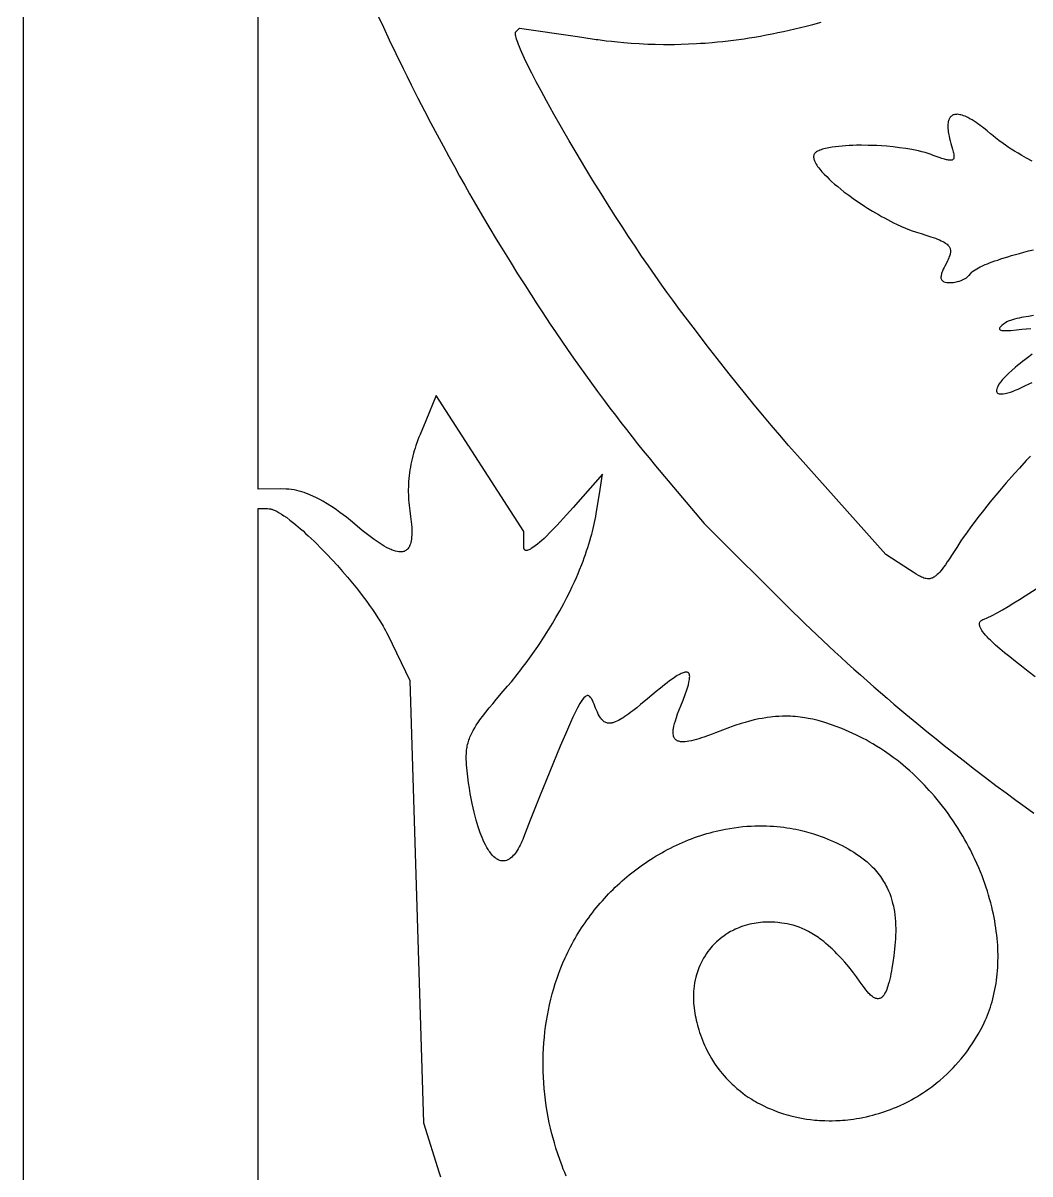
# Model space of a CAD drawing. Extents: x -500 to 500, y -1000 to 1000.
# Drawn here: x -500 to -285.7, y -399.3 to -154.2 of the extents above; entities that cross this region are included whole.
import ezdxf

# ---------------------------------------------------------------- set-up
doc = ezdxf.new("R2010")
doc.units = 0
doc.layers.add('APS_GEOMETR_', color=18, linetype='CONTINUOUS')

msp = doc.modelspace()

# ---------------------------------------------------------------- linework, layer by layer
at = {"layer": 'APS_GEOMETR_'}
msp.add_lwpolyline([(-500, -1000), (500, -1000), (500, 1000), (-500, 1000)], close=True, dxfattribs=at)
for points in [[(-384.4, -399.76), (-384.7, -399.02), (-384.99, -398.3), (-385.25, -397.6), (-385.74, -396.26), (-386.18, -394.99), (-386.55, -393.8), (-386.88, -392.7), (-387.17, -391.68), (-387.41, -390.76), (-387.7, -389.58), (-387.97, -388.39), (-388.21, -387.19), (-388.43, -385.99), (-388.63, -384.78), (-388.8, -383.57), (-388.95, -382.35), (-389.07, -381.13), (-389.16, -379.91), (-389.24, -378.69), (-389.28, -377.46), (-389.3, -376.24), (-389.3, -375.02), (-389.27, -373.8), (-389.21, -372.58), (-389.13, -371.36), (-389.02, -370.2), (-388.9, -369.04), (-388.75, -367.88), (-388.58, -366.72), (-388.38, -365.56), (-388.16, -364.41), (-387.92, -363.26), (-387.65, -362.12), (-387.36, -360.98), (-387.04, -359.85), (-386.7, -358.73), (-386.33, -357.62), (-385.94, -356.52), (-385.52, -355.43), (-385.08, -354.35), (-384.61, -353.28), (-384.33, -352.69), (-384.04, -352.09), (-383.75, -351.5), (-383.45, -350.92), (-383.14, -350.34), (-382.82, -349.76), (-382.49, -349.18), (-382.15, -348.61), (-381.81, -348.05), (-381.46, -347.49), (-381.1, -346.93), (-380.74, -346.38), (-380.36, -345.83), (-379.98, -345.29), (-379.59, -344.75), (-379.2, -344.21), (-378.79, -343.69), (-378.39, -343.16), (-377.97, -342.65), (-377.55, -342.13), (-377.12, -341.63), (-376.68, -341.13), (-376.24, -340.64), (-375.79, -340.15), (-375.34, -339.67), (-374.88, -339.19), (-374.41, -338.73), (-373.94, -338.26), (-373.46, -337.81), (-372.98, -337.36), (-372.49, -336.92), (-372, -336.49), (-371.47, -336.04), (-370.94, -335.6), (-370.4, -335.17), (-369.85, -334.74), (-369.3, -334.32), (-368.73, -333.91), (-368.17, -333.51), (-367.59, -333.11), (-367.01, -332.72), (-366.43, -332.34), (-365.84, -331.97), (-365.24, -331.6), (-364.64, -331.25), (-364.03, -330.9), (-363.42, -330.56), (-362.8, -330.23), (-362.18, -329.91), (-361.55, -329.6), (-360.92, -329.3), (-360.29, -329.01), (-359.65, -328.72), (-359.01, -328.45), (-358.36, -328.19), (-357.71, -327.94), (-357.06, -327.69), (-356.4, -327.46), (-355.75, -327.24), (-355.08, -327.03), (-354.42, -326.83), (-353.75, -326.64), (-353.09, -326.47), (-352.42, -326.3), (-351.44, -326.08), (-350.48, -325.88), (-349.53, -325.72), (-348.6, -325.57), (-347.69, -325.45), (-346.79, -325.35), (-345.91, -325.28), (-345.04, -325.22), (-344.2, -325.19), (-343.37, -325.17), (-342.56, -325.17), (-341.76, -325.19), (-340.99, -325.22), (-340.23, -325.27), (-339.49, -325.33), (-338.77, -325.4), (-338.07, -325.49), (-337.39, -325.58), (-336.73, -325.69), (-336.09, -325.8), (-335.48, -325.92), (-334.88, -326.05), (-334.3, -326.18), (-333.75, -326.32), (-333.21, -326.46), (-332.7, -326.6), (-331.75, -326.88), (-330.89, -327.17), (-330.12, -327.44), (-329.46, -327.69), (-328.81, -327.94), (-328.16, -328.21), (-327.51, -328.49), (-326.87, -328.78), (-326.24, -329.08), (-325.61, -329.4), (-324.98, -329.73), (-324.37, -330.07), (-323.76, -330.42), (-323.16, -330.79), (-322.58, -331.18), (-322, -331.58), (-321.43, -331.99), (-320.88, -332.42), (-320.34, -332.86), (-319.96, -333.2), (-319.59, -333.54), (-319.25, -333.88), (-318.91, -334.22), (-318.6, -334.57), (-318.3, -334.92), (-318.01, -335.26), (-317.75, -335.61), (-317.49, -335.96), (-317.25, -336.31), (-317.02, -336.65), (-316.81, -337), (-316.61, -337.34), (-316.42, -337.68), (-316.24, -338.01), (-316.08, -338.35), (-315.78, -339), (-315.52, -339.62), (-315.3, -340.22), (-315.12, -340.8), (-314.96, -341.33), (-314.83, -341.83), (-314.73, -342.29), (-314.65, -342.69), (-314.52, -343.41), (-314.42, -344.13), (-314.34, -344.85), (-314.29, -345.57), (-314.25, -346.3), (-314.24, -347.03), (-314.24, -347.76), (-314.27, -348.49), (-314.3, -349.22), (-314.35, -349.95), (-314.42, -350.68), (-314.49, -351.41), (-314.57, -352.14), (-314.67, -352.86), (-314.87, -354.31), (-315.05, -355.49), (-315.15, -356.07), (-315.26, -356.66), (-315.38, -357.25), (-315.51, -357.83), (-315.65, -358.41), (-315.82, -358.98), (-315.92, -359.32), (-316.03, -359.67), (-316.16, -360.01), (-316.3, -360.35), (-316.45, -360.67), (-316.63, -360.99), (-316.72, -361.14), (-316.83, -361.28), (-316.94, -361.42), (-317.06, -361.55), (-317.14, -361.64), (-317.23, -361.72), (-317.32, -361.79), (-317.41, -361.84), (-317.5, -361.89), (-317.59, -361.93), (-317.77, -361.98), (-317.95, -362), (-318.13, -362), (-318.29, -361.98), (-318.45, -361.94), (-318.6, -361.89), (-318.74, -361.83), (-318.97, -361.71), (-319.13, -361.6), (-319.2, -361.55), (-319.39, -361.39), (-319.58, -361.22), (-319.76, -361.05), (-319.94, -360.87), (-320.27, -360.5), (-320.59, -360.11), (-320.89, -359.7), (-321.19, -359.29), (-321.77, -358.47), (-322.6, -357.32), (-323.46, -356.18), (-324.25, -355.2), (-325.05, -354.24), (-325.7, -353.53), (-326.27, -352.92), (-326.76, -352.4), (-327.18, -351.97), (-327.78, -351.39), (-328.04, -351.15), (-328.61, -350.64), (-329.12, -350.21), (-329.57, -349.84), (-329.94, -349.55), (-330.48, -349.15), (-330.7, -348.98), (-331.39, -348.53), (-332.09, -348.1), (-332.8, -347.69), (-333.53, -347.31), (-334.15, -347.03), (-334.78, -346.77), (-335.43, -346.55), (-336.08, -346.35), (-336.75, -346.19), (-337.37, -346.05), (-337.94, -345.95), (-338.45, -345.87), (-338.92, -345.81), (-339.32, -345.76), (-339.98, -345.7), (-340.5, -345.68), (-341.02, -345.67), (-341.55, -345.67), (-342.07, -345.68), (-342.54, -345.71), (-343, -345.76), (-343.47, -345.81), (-343.93, -345.87), (-344.4, -345.95), (-344.86, -346.04), (-345.32, -346.14), (-345.77, -346.25), (-346.29, -346.4), (-346.75, -346.55), (-347.19, -346.71), (-347.61, -346.87), (-348, -347.04), (-348.38, -347.2), (-348.73, -347.37), (-349.06, -347.54), (-349.38, -347.71), (-349.94, -348.04), (-350.43, -348.35), (-350.84, -348.64), (-351.18, -348.88), (-351.61, -349.23), (-352.11, -349.65), (-352.39, -349.9), (-352.68, -350.18), (-352.97, -350.47), (-353.28, -350.8), (-353.59, -351.15), (-353.9, -351.53), (-354.21, -351.94), (-354.52, -352.38), (-354.83, -352.85), (-355.14, -353.35), (-355.43, -353.89), (-355.72, -354.46), (-355.93, -354.94), (-356.13, -355.42), (-356.36, -356.05), (-356.5, -356.45), (-356.64, -356.91), (-356.78, -357.43), (-356.91, -358), (-357.04, -358.64), (-357.15, -359.34), (-357.21, -359.91), (-357.25, -360.42), (-357.28, -360.92), (-357.29, -361.43), (-357.29, -361.94), (-357.28, -362.45), (-357.26, -362.95), (-357.22, -363.46), (-357.16, -363.96), (-357.08, -364.54), (-357, -365.05), (-356.9, -365.56), (-356.8, -366.07), (-356.68, -366.58), (-356.56, -367.09), (-356.44, -367.59), (-356.3, -368.1), (-356.16, -368.6), (-355.98, -369.15), (-355.78, -369.71), (-355.58, -370.26), (-355.37, -370.81), (-355.15, -371.36), (-354.92, -371.9), (-354.67, -372.43), (-354.42, -372.96), (-354.11, -373.56), (-353.82, -374.08), (-353.46, -374.7), (-353.03, -375.4), (-352.78, -375.79), (-352.51, -376.18), (-352.22, -376.6), (-351.9, -377.03), (-351.55, -377.47), (-351.18, -377.93), (-350.78, -378.4), (-350.35, -378.88), (-349.89, -379.36), (-349.4, -379.86), (-349.07, -380.18), (-348.73, -380.49), (-348.05, -381.09), (-347.29, -381.71), (-346.81, -382.08), (-346.25, -382.5), (-345.61, -382.94), (-344.89, -383.41), (-344.5, -383.65), (-344.09, -383.89), (-343.65, -384.13), (-343.19, -384.38), (-342.45, -384.76), (-341.5, -385.2), (-340.9, -385.47), (-340.21, -385.75), (-339.43, -386.05), (-338.56, -386.35), (-338.09, -386.5), (-337.6, -386.65), (-337.08, -386.79), (-336.54, -386.94), (-335.67, -387.15), (-334.63, -387.36), (-333.97, -387.48), (-333.23, -387.61), (-332.39, -387.72), (-331.46, -387.82), (-330.97, -387.86), (-330.44, -387.9), (-329.9, -387.93), (-329.33, -387.95), (-328.42, -387.96), (-327.76, -387.96), (-326.96, -387.94), (-326.05, -387.89), (-325.55, -387.86), (-325.02, -387.82), (-324.46, -387.76), (-323.87, -387.69), (-323.25, -387.61), (-322.6, -387.51), (-321.93, -387.4), (-321.22, -387.26), (-320.49, -387.11), (-319.74, -386.93), (-319.1, -386.77), (-318.47, -386.6), (-317.83, -386.41), (-317.21, -386.21), (-316.58, -386), (-315.96, -385.79), (-315.34, -385.56), (-314.73, -385.33), (-314.07, -385.05), (-313.29, -384.71), (-312.4, -384.29), (-311.91, -384.06), (-311.4, -383.79), (-310.86, -383.51), (-310.31, -383.2), (-309.73, -382.86), (-309.13, -382.49), (-308.51, -382.1), (-307.87, -381.67), (-307.21, -381.21), (-306.53, -380.72), (-306.11, -380.39), (-305.69, -380.06), (-305.27, -379.72), (-304.86, -379.38), (-304.05, -378.67), (-303.26, -377.95), (-302.49, -377.2), (-302.02, -376.71), (-301.49, -376.16), (-300.92, -375.52), (-300.31, -374.8), (-299.99, -374.41), (-299.66, -373.99), (-299.32, -373.55), (-298.98, -373.09), (-298.44, -372.34), (-297.82, -371.42), (-297.23, -370.48), (-296.66, -369.53), (-296.12, -368.57), (-295.63, -367.6), (-295.16, -366.62), (-294.92, -366.06), (-294.69, -365.5), (-294.48, -364.93), (-294.27, -364.36), (-294.07, -363.78), (-293.89, -363.2), (-293.71, -362.62), (-293.55, -362.03), (-293.39, -361.36), (-293.25, -360.7), (-293.11, -360.05), (-292.99, -359.39), (-292.88, -358.73), (-292.79, -358.06), (-292.7, -357.4), (-292.63, -356.73), (-292.57, -356.06), (-292.52, -355.3), (-292.49, -354.62), (-292.47, -353.95), (-292.46, -353.28), (-292.46, -352.6), (-292.47, -351.93), (-292.5, -351.25), (-292.53, -350.58), (-292.58, -349.91), (-292.65, -349.14), (-292.73, -348.4), (-292.83, -347.65), (-292.93, -346.91), (-293.04, -346.17), (-293.17, -345.44), (-293.3, -344.7), (-293.45, -343.97), (-293.6, -343.24), (-293.8, -342.41), (-294.02, -341.58), (-294.24, -340.75), (-294.48, -339.92), (-294.73, -339.1), (-294.99, -338.28), (-295.26, -337.47), (-295.55, -336.66), (-295.85, -335.85), (-296.22, -334.94), (-296.55, -334.15), (-296.95, -333.21), (-297.44, -332.13), (-297.72, -331.54), (-298.02, -330.92), (-298.35, -330.27), (-298.71, -329.59), (-299.09, -328.88), (-299.5, -328.13), (-299.95, -327.37), (-300.42, -326.57), (-300.93, -325.75), (-301.48, -324.9), (-302, -324.11), (-302.54, -323.33), (-303.09, -322.56), (-303.65, -321.8), (-304.26, -321), (-304.85, -320.25), (-305.43, -319.54), (-306, -318.87), (-306.55, -318.23), (-307.08, -317.63), (-307.6, -317.07), (-308.1, -316.54), (-308.57, -316.05), (-309.02, -315.59), (-309.86, -314.77), (-310.6, -314.07), (-311.23, -313.5), (-312.08, -312.75), (-312.62, -312.29), (-313.25, -311.77), (-313.96, -311.21), (-314.75, -310.6), (-315.64, -309.96), (-316.62, -309.28), (-317.44, -308.74), (-318.31, -308.19), (-319.12, -307.71), (-319.87, -307.28), (-320.55, -306.9), (-321.17, -306.57), (-321.72, -306.29), (-322.59, -305.85), (-323.36, -305.49), (-324.14, -305.15), (-324.91, -304.81), (-325.7, -304.48), (-326.9, -304.01), (-327.91, -303.65), (-329.33, -303.17), (-330.06, -302.95), (-330.73, -302.77), (-331.34, -302.62), (-331.9, -302.49), (-332.84, -302.3), (-333.55, -302.17), (-334.06, -302.09), (-334.58, -302.03), (-335.1, -301.97), (-335.62, -301.92), (-336.14, -301.88), (-336.66, -301.86), (-337.18, -301.84), (-337.7, -301.83), (-338.3, -301.84), (-339.1, -301.87), (-339.8, -301.92), (-340.4, -301.97), (-340.9, -302.02), (-341.59, -302.11), (-341.88, -302.15), (-342.66, -302.29), (-343.34, -302.42), (-344.4, -302.64), (-345.07, -302.8), (-345.34, -302.88), (-346.31, -303.15), (-347.14, -303.4), (-348.45, -303.82), (-349.27, -304.1), (-349.61, -304.23), (-351.08, -304.78), (-352.57, -305.37), (-353.32, -305.65), (-354.07, -305.93), (-355.1, -306.29), (-355.61, -306.47), (-356.13, -306.63), (-356.65, -306.78), (-357.18, -306.92), (-357.71, -307.05), (-358.24, -307.15), (-358.62, -307.21), (-359.02, -307.26), (-359.43, -307.28), (-359.63, -307.28), (-359.83, -307.28), (-360.03, -307.26), (-360.22, -307.23), (-360.41, -307.18), (-360.58, -307.13), (-360.75, -307.05), (-360.91, -306.96), (-361.05, -306.85), (-361.19, -306.73), (-361.26, -306.63), (-361.33, -306.54), (-361.39, -306.43), (-361.44, -306.33), (-361.52, -306.1), (-361.57, -305.86), (-361.6, -305.61), (-361.62, -305.36), (-361.61, -305.11), (-361.6, -304.87), (-361.58, -304.67), (-361.55, -304.46), (-361.46, -303.97), (-361.32, -303.42), (-361.14, -302.79), (-360.92, -302.1), (-360.66, -301.34), (-360.35, -300.51), (-359.99, -299.63), (-359.51, -298.44), (-359.05, -297.24), (-358.7, -296.2), (-358.37, -295.15), (-358.24, -294.6), (-358.13, -294.04), (-358.11, -293.82), (-358.1, -293.61), (-358.09, -293.39), (-358.1, -293.17), (-358.12, -293.07), (-358.14, -292.97), (-358.18, -292.86), (-358.22, -292.77), (-358.27, -292.69), (-358.34, -292.62), (-358.41, -292.56), (-358.49, -292.51), (-358.63, -292.47), (-358.77, -292.44), (-358.89, -292.44), (-359.01, -292.45), (-359.13, -292.47), (-359.24, -292.5), (-359.47, -292.58), (-359.7, -292.66), (-359.92, -292.76), (-360.13, -292.86), (-360.43, -293.02), (-360.73, -293.2), (-361.02, -293.37), (-361.3, -293.56), (-361.84, -293.94), (-362.38, -294.33), (-362.91, -294.73), (-363.44, -295.13), (-364.32, -295.84), (-365.2, -296.56), (-367.09, -298.16), (-368.53, -299.35), (-369.35, -300.02), (-370.18, -300.68), (-370.6, -301.01), (-371.03, -301.32), (-371.46, -301.63), (-371.89, -301.93), (-372.22, -302.15), (-372.55, -302.36), (-372.88, -302.56), (-373.22, -302.75), (-373.57, -302.92), (-373.93, -303.07), (-374.11, -303.13), (-374.29, -303.19), (-374.47, -303.24), (-374.66, -303.28), (-374.74, -303.3), (-374.9, -303.33), (-375.14, -303.34), (-375.28, -303.34), (-375.43, -303.32), (-375.59, -303.29), (-375.76, -303.25), (-375.93, -303.19), (-376.11, -303.1), (-376.29, -303), (-376.47, -302.86), (-376.65, -302.7), (-376.83, -302.51), (-376.97, -302.33), (-377.1, -302.15), (-377.22, -301.96), (-377.34, -301.77), (-377.56, -301.38), (-377.75, -300.97), (-377.94, -300.55), (-378.11, -300.13), (-378.44, -299.29), (-378.61, -298.87), (-378.79, -298.44), (-378.9, -298.24), (-379.01, -298.04), (-379.17, -297.83), (-379.35, -297.63), (-379.47, -297.54), (-379.58, -297.49), (-379.69, -297.46), (-379.78, -297.45), (-379.93, -297.46), (-380, -297.48), (-380.18, -297.57), (-380.26, -297.62), (-380.34, -297.68), (-380.62, -297.96), (-380.88, -298.26), (-381.18, -298.68), (-381.45, -299.12), (-381.95, -300.02), (-382.42, -300.94), (-382.96, -302.06), (-383.47, -303.19), (-384.56, -305.68), (-385.63, -308.19), (-387.87, -313.59), (-390.08, -319.01), (-392.04, -323.94), (-393.48, -327.69), (-393.64, -328.09), (-393.81, -328.5), (-393.99, -328.89), (-394.17, -329.29), (-394.37, -329.68), (-394.58, -330.06), (-394.81, -330.43), (-395.05, -330.79), (-395.25, -331.07), (-395.47, -331.34), (-395.71, -331.6), (-395.96, -331.84), (-396.22, -332.07), (-396.36, -332.17), (-396.5, -332.26), (-396.65, -332.35), (-396.8, -332.43), (-396.95, -332.49), (-397.11, -332.55), (-397.37, -332.62), (-397.61, -332.66), (-397.85, -332.66), (-398.07, -332.65), (-398.29, -332.61), (-398.5, -332.55), (-398.7, -332.48), (-398.89, -332.39), (-399.06, -332.3), (-399.23, -332.19), (-399.38, -332.09), (-399.52, -331.98), (-399.75, -331.78), (-399.92, -331.61), (-400.12, -331.4), (-400.3, -331.18), (-400.48, -330.96), (-400.65, -330.73), (-400.82, -330.49), (-400.98, -330.25), (-401.28, -329.76), (-401.55, -329.25), (-401.81, -328.74), (-402.05, -328.21), (-402.28, -327.68), (-402.48, -327.2), (-402.68, -326.65), (-402.89, -326.06), (-403.1, -325.41), (-403.32, -324.7), (-403.54, -323.95), (-403.76, -323.14), (-403.97, -322.28), (-404.19, -321.36), (-404.39, -320.39), (-404.6, -319.37), (-404.79, -318.3), (-404.98, -317.17), (-405.15, -315.99), (-405.32, -314.75), (-405.47, -313.47), (-405.53, -312.84), (-405.58, -312.22), (-405.63, -311.59), (-405.65, -310.96), (-405.65, -310.33), (-405.63, -309.7), (-405.61, -309.39), (-405.58, -309.08), (-405.54, -308.77), (-405.49, -308.46), (-405.43, -308.14), (-405.36, -307.83), (-405.28, -307.52), (-405.19, -307.21), (-405.09, -306.91), (-404.99, -306.6), (-404.87, -306.3), (-404.75, -306.01), (-404.62, -305.71), (-404.48, -305.42), (-404.18, -304.85), (-403.86, -304.29), (-403.52, -303.75), (-403.2, -303.27), (-402.87, -302.8), (-402.53, -302.33), (-402.19, -301.87), (-401.48, -300.96), (-400.76, -300.06), (-400.02, -299.17), (-399.27, -298.29), (-397.77, -296.54), (-396.85, -295.45), (-396.05, -294.49), (-394.82, -292.96), (-394.05, -291.99), (-393.73, -291.57), (-392.91, -290.47), (-392.2, -289.5), (-391.1, -287.96), (-390.42, -286.98), (-390.14, -286.57), (-389.22, -285.16), (-388.64, -284.26), (-388, -283.24), (-387.31, -282.09), (-386.55, -280.81), (-385.75, -279.39), (-385.33, -278.62), (-384.9, -277.83), (-384.23, -276.54), (-383.63, -275.33), (-383.1, -274.22), (-382.63, -273.2), (-382.21, -272.27), (-381.85, -271.44), (-381.54, -270.7), (-381.06, -269.52), (-380.79, -268.8), (-380.53, -268.09), (-380.28, -267.37), (-380.03, -266.65), (-379.79, -265.92), (-379.56, -265.2), (-379.33, -264.47), (-379.12, -263.74), (-378.95, -263.11), (-378.79, -262.49), (-378.63, -261.86), (-378.49, -261.23), (-378.35, -260.59), (-378.22, -259.96), (-378.1, -259.32), (-377.98, -258.69), (-377.3, -254.5), (-376.62, -250.32), (-380.82, -255.03), (-382.91, -257.38), (-385.01, -259.73), (-385.69, -260.48), (-386.37, -261.22), (-387.06, -261.95), (-387.76, -262.67), (-388.64, -263.54), (-389.09, -263.97), (-389.54, -264.39), (-390.01, -264.8), (-390.48, -265.2), (-390.98, -265.57), (-391.48, -265.93), (-391.81, -266.14), (-391.98, -266.24), (-392.15, -266.33), (-392.33, -266.41), (-392.52, -266.48), (-392.7, -266.52), (-392.89, -266.54), (-392.97, -266.54), (-393.04, -266.52), (-393.11, -266.5), (-393.16, -266.47), (-393.21, -266.44), (-393.25, -266.39), (-393.31, -266.3), (-393.36, -266.21), (-393.38, -266.12), (-393.4, -266.03), (-393.41, -265.75), (-393.41, -265.07), (-393.42, -262.51), (-412.03, -233.58), (-414.28, -238.95), (-415.48, -241.84), (-415.72, -242.42), (-415.94, -243.01), (-416.16, -243.6), (-416.37, -244.19), (-416.54, -244.74), (-416.71, -245.3), (-416.87, -245.86), (-417.02, -246.41), (-417.17, -247.01), (-417.3, -247.6), (-417.42, -248.19), (-417.53, -248.79), (-417.64, -249.39), (-417.73, -249.99), (-417.8, -250.59), (-417.87, -251.2), (-417.93, -251.89), (-417.96, -252.45), (-417.98, -253), (-417.99, -253.56), (-417.99, -254.11), (-417.98, -254.67), (-417.96, -255.23), (-417.93, -255.78), (-417.88, -256.34), (-417.82, -256.97), (-417.65, -258.13), (-417.49, -259.28), (-417.42, -259.85), (-417.36, -260.42), (-417.31, -261), (-417.27, -261.58), (-417.24, -262.15), (-417.23, -262.73), (-417.25, -263.24), (-417.28, -263.71), (-417.33, -264.13), (-417.39, -264.52), (-417.47, -264.86), (-417.55, -265.15), (-417.64, -265.41), (-417.72, -265.61), (-417.84, -265.83), (-417.96, -266.02), (-418.08, -266.18), (-418.22, -266.32), (-418.36, -266.44), (-418.49, -266.54), (-418.63, -266.62), (-418.77, -266.69), (-418.89, -266.74), (-419.01, -266.78), (-419.22, -266.83), (-419.37, -266.85), (-419.44, -266.86), (-419.56, -266.86), (-419.69, -266.86), (-420, -266.84), (-420.35, -266.78), (-420.74, -266.68), (-421.17, -266.55), (-421.39, -266.47), (-421.63, -266.37), (-421.87, -266.27), (-422.12, -266.15), (-422.38, -266.03), (-422.64, -265.88), (-423.1, -265.63), (-423.54, -265.36), (-423.99, -265.08), (-424.43, -264.79), (-424.86, -264.49), (-425.29, -264.19), (-426.13, -263.57), (-426.96, -262.92), (-427.78, -262.26), (-429.4, -260.92), (-430.27, -260.2), (-431.14, -259.49), (-431.84, -258.96), (-432.55, -258.43), (-433.27, -257.92), (-433.99, -257.42), (-434.67, -256.98), (-435.26, -256.61), (-436.21, -256.05), (-436.82, -255.71), (-437.08, -255.57), (-437.64, -255.28), (-438.14, -255.04), (-438.93, -254.69), (-439.43, -254.48), (-439.65, -254.39), (-440.16, -254.22), (-440.67, -254.05), (-441.19, -253.89), (-441.71, -253.75), (-442.28, -253.63), (-442.86, -253.54), (-443.44, -253.48), (-444.02, -253.46), (-445.2, -253.45), (-449.92, -253.46), (-449.92, -83.69)], [(-424.38, -152.76), (-423.29, -155.14), (-422.04, -157.8), (-420.65, -160.74), (-419.09, -163.94), (-418.25, -165.65), (-417.37, -167.42), (-415.93, -170.25), (-414.54, -172.96), (-413.18, -175.56), (-411.87, -178.04), (-410.6, -180.41), (-409.37, -182.66), (-408.19, -184.81), (-407.07, -186.84), (-405.99, -188.77), (-404.96, -190.58), (-403.98, -192.28), (-402.19, -195.37), (-400.61, -198.02), (-399.28, -200.25), (-398.09, -202.21), (-396.34, -205.05), (-394.71, -207.66), (-393.21, -210.02), (-391.85, -212.15), (-390.61, -214.05), (-389.52, -215.72), (-387.77, -218.37), (-386.54, -220.18), (-385.31, -221.98), (-384.07, -223.78), (-382.82, -225.58), (-381.56, -227.36), (-380.29, -229.15), (-379.01, -230.92), (-377.72, -232.68), (-376.24, -234.69), (-375.08, -236.23), (-373.91, -237.76), (-372.74, -239.29), (-371.56, -240.81), (-370.37, -242.32), (-369.17, -243.82), (-367.96, -245.32), (-366.74, -246.81), (-365.34, -248.5), (-355.04, -260.78), (-336.04, -279.67), (-334.8, -280.89), (-333.55, -282.11), (-332.3, -283.32), (-331.04, -284.52), (-329.77, -285.72), (-328.5, -286.91), (-327.23, -288.1), (-325.95, -289.28), (-324.55, -290.54), (-323.15, -291.8), (-321.74, -293.06), (-320.33, -294.31), (-318.91, -295.55), (-317.49, -296.79), (-316.06, -298.02), (-314.63, -299.24), (-312.1, -301.37), (-309.75, -303.31), (-307.61, -305.07), (-305.66, -306.65), (-303.91, -308.05), (-302.36, -309.28), (-299.89, -311.22), (-297.47, -313.08), (-295.14, -314.86), (-292.9, -316.56), (-290.74, -318.17), (-288.67, -319.7), (-286.7, -321.14), (-284.81, -322.51)], [(-285.56, -246.49), (-286.44, -247.42), (-287.91, -249), (-288.98, -250.18), (-290.72, -252.17), (-292.15, -253.85), (-294.11, -256.2), (-295.57, -258.03), (-296.77, -259.56), (-298.41, -261.73), (-298.91, -262.42), (-299.4, -263.12), (-299.88, -263.82), (-300.36, -264.53), (-301.24, -265.91), (-302.33, -267.6), (-302.82, -268.34), (-303.26, -269), (-303.66, -269.58), (-304.03, -270.09), (-304.35, -270.52), (-304.64, -270.87), (-304.88, -271.15), (-305.13, -271.43), (-305.4, -271.69), (-305.69, -271.94), (-305.83, -272.05), (-305.99, -272.15), (-306.14, -272.25), (-306.3, -272.34), (-306.47, -272.41), (-306.63, -272.47), (-306.81, -272.52), (-306.98, -272.56), (-307.11, -272.57), (-307.23, -272.58), (-307.49, -272.57), (-307.74, -272.54), (-307.99, -272.49), (-308.24, -272.41), (-308.48, -272.32), (-308.72, -272.22), (-308.96, -272.12), (-309.36, -271.9), (-309.89, -271.59), (-310.55, -271.18), (-311.33, -270.68), (-316.33, -267.4), (-335.17, -246.3), (-337.04, -244.18), (-338.89, -242.03), (-340.73, -239.88), (-342.55, -237.71), (-344.36, -235.52), (-346.15, -233.33), (-347.93, -231.12), (-349.69, -228.91), (-352.25, -225.68), (-354.57, -222.69), (-356.67, -219.95), (-358.56, -217.46), (-360.23, -215.23), (-361.69, -213.25), (-362.94, -211.54), (-363.99, -210.08), (-365.45, -208.02), (-366.89, -205.95), (-368.32, -203.87), (-369.73, -201.77), (-371.12, -199.66), (-372.5, -197.55), (-373.87, -195.42), (-375.23, -193.29), (-376.97, -190.53), (-378.69, -187.75), (-380.39, -184.96), (-382.07, -182.16), (-383.74, -179.34), (-385.37, -176.52), (-386.99, -173.67), (-387.78, -172.25), (-388.57, -170.82), (-389.73, -168.69), (-390.77, -166.73), (-391.71, -164.93), (-392.53, -163.28), (-393.23, -161.81), (-393.55, -161.13), (-393.83, -160.49), (-394.09, -159.9), (-394.32, -159.34), (-394.52, -158.83), (-394.69, -158.36), (-394.82, -158), (-394.93, -157.66), (-395.02, -157.34), (-395.09, -157.05), (-395.14, -156.8), (-395.16, -156.57), (-395.16, -156.37), (-395.14, -156.2), (-395.11, -156.11), (-395.05, -156.03), (-394.91, -155.88), (-394.33, -155.3), (-381.96, -157.14), (-378.86, -157.6), (-378.01, -157.72), (-377.59, -157.78), (-375.84, -158), (-374.74, -158.13), (-373.49, -158.26), (-372.09, -158.39), (-370.53, -158.51), (-368.83, -158.62), (-367.92, -158.67), (-366.97, -158.71), (-365.45, -158.76), (-363.69, -158.78), (-362.58, -158.79), (-361.33, -158.78), (-359.92, -158.75), (-358.37, -158.7), (-356.67, -158.62), (-355.76, -158.56), (-354.82, -158.5), (-353.3, -158.38), (-352.17, -158.27), (-351.04, -158.15), (-349.91, -158.02), (-348.78, -157.88), (-347.65, -157.74), (-346.53, -157.58), (-345.4, -157.41), (-344.28, -157.23), (-343, -157.01), (-341.78, -156.78), (-340.56, -156.54), (-339.34, -156.29), (-338.12, -156.03), (-336.91, -155.77), (-335.7, -155.49), (-334.49, -155.2), (-333.28, -154.9), (-331.91, -154.54), (-330.12, -154.05)], [(-285.22, -183.65), (-286.41, -183), (-287.4, -182.43), (-288.2, -181.96), (-288.94, -181.5), (-289.63, -181.07), (-290.27, -180.65), (-290.85, -180.26), (-291.38, -179.89), (-292.29, -179.23), (-293, -178.69), (-293.52, -178.26), (-293.86, -177.97), (-294.03, -177.83), (-294.79, -177.19), (-295.56, -176.55), (-295.95, -176.25), (-296.34, -175.96), (-296.73, -175.67), (-297.14, -175.39), (-297.56, -175.12), (-297.99, -174.86), (-298.43, -174.61), (-298.87, -174.37), (-299.17, -174.23), (-299.47, -174.1), (-299.78, -173.98), (-300.09, -173.87), (-300.34, -173.81), (-300.6, -173.76), (-300.87, -173.71), (-301.13, -173.68), (-301.31, -173.69), (-301.48, -173.7), (-301.66, -173.72), (-301.83, -173.76), (-301.98, -173.81), (-302.12, -173.88), (-302.25, -173.96), (-302.38, -174.04), (-302.5, -174.16), (-302.61, -174.28), (-302.71, -174.4), (-302.8, -174.54), (-302.88, -174.7), (-302.95, -174.88), (-303, -175.05), (-303.05, -175.23), (-303.09, -175.51), (-303.12, -175.8), (-303.14, -176.08), (-303.15, -176.36), (-303.13, -176.72), (-303.1, -177.07), (-303.06, -177.42), (-303.01, -177.77), (-302.89, -178.3), (-302.77, -178.83), (-302.64, -179.35), (-302.5, -179.87), (-302.13, -181.07), (-301.98, -181.65), (-301.93, -181.91), (-301.88, -182.14), (-301.85, -182.35), (-301.83, -182.53), (-301.83, -182.69), (-301.83, -182.83), (-301.84, -182.92), (-301.86, -183.01), (-301.9, -183.11), (-301.96, -183.21), (-302, -183.26), (-302.05, -183.31), (-302.1, -183.35), (-302.17, -183.39), (-302.24, -183.42), (-302.33, -183.44), (-302.47, -183.46), (-302.63, -183.46), (-302.81, -183.45), (-302.99, -183.43), (-303.2, -183.4), (-303.41, -183.36), (-303.88, -183.24), (-304.4, -183.08), (-304.98, -182.89), (-306.26, -182.42), (-306.69, -182.26), (-307.11, -182.11), (-307.54, -181.97), (-307.97, -181.84), (-308.67, -181.65), (-309.37, -181.48), (-310.08, -181.33), (-310.78, -181.18), (-312.11, -180.97), (-313.44, -180.78), (-314.77, -180.62), (-316.1, -180.49), (-317.23, -180.41), (-318.27, -180.35), (-319.22, -180.31), (-320.08, -180.29), (-321.52, -180.27), (-322.59, -180.27), (-323.36, -180.3), (-324.12, -180.33), (-324.89, -180.37), (-325.65, -180.43), (-326.37, -180.5), (-327.08, -180.59), (-327.79, -180.69), (-328.5, -180.8), (-328.84, -180.87), (-329.18, -180.95), (-329.51, -181.03), (-329.84, -181.12), (-330.1, -181.21), (-330.36, -181.31), (-330.62, -181.42), (-330.87, -181.54), (-331.01, -181.62), (-331.14, -181.7), (-331.27, -181.8), (-331.39, -181.9), (-331.48, -182), (-331.55, -182.1), (-331.61, -182.19), (-331.65, -182.29), (-331.7, -182.45), (-331.73, -182.58), (-331.73, -182.82), (-331.7, -183.05), (-331.66, -183.23), (-331.6, -183.4), (-331.54, -183.57), (-331.47, -183.73), (-331.33, -184), (-331.18, -184.26), (-331.02, -184.52), (-330.85, -184.77), (-330.63, -185.06), (-330.41, -185.35), (-330.18, -185.63), (-329.94, -185.91), (-329.44, -186.43), (-328.93, -186.95), (-328.41, -187.46), (-327.88, -187.96), (-327.24, -188.53), (-326.59, -189.08), (-325.93, -189.62), (-325.26, -190.15), (-324.23, -190.92), (-323.28, -191.61), (-322.4, -192.23), (-321.59, -192.77), (-320.87, -193.25), (-320.22, -193.67), (-319.19, -194.31), (-318.56, -194.68), (-317.92, -195.04), (-317.29, -195.4), (-316.65, -195.75), (-316, -196.09), (-315.36, -196.43), (-314.7, -196.76), (-314.05, -197.08), (-313.01, -197.55), (-312.15, -197.91), (-310.92, -198.39), (-309.84, -198.75), (-308.82, -199.07), (-307.79, -199.39), (-306.77, -199.73), (-305.76, -200.08), (-305.31, -200.26), (-304.9, -200.43), (-304.53, -200.6), (-304.21, -200.77), (-303.92, -200.93), (-303.67, -201.08), (-303.47, -201.23), (-303.3, -201.36), (-303.14, -201.51), (-303, -201.66), (-302.89, -201.81), (-302.8, -201.96), (-302.72, -202.11), (-302.67, -202.26), (-302.62, -202.39), (-302.59, -202.53), (-302.56, -202.76), (-302.56, -202.95), (-302.58, -203.08), (-302.59, -203.15), (-302.62, -203.31), (-302.67, -203.51), (-302.74, -203.73), (-302.83, -203.98), (-302.93, -204.26), (-303.07, -204.56), (-303.22, -204.88), (-303.39, -205.23), (-303.79, -205.99), (-303.95, -206.33), (-304.11, -206.68), (-304.26, -207.04), (-304.41, -207.39), (-304.47, -207.57), (-304.52, -207.75), (-304.56, -207.93), (-304.59, -208.12), (-304.61, -208.34), (-304.6, -208.57), (-304.57, -208.72), (-304.5, -208.87), (-304.41, -209.01), (-304.31, -209.13), (-304.15, -209.24), (-303.99, -209.32), (-303.69, -209.4), (-303.39, -209.46), (-303.11, -209.49), (-302.83, -209.5), (-302.55, -209.5), (-302.27, -209.5), (-301.91, -209.46), (-301.59, -209.41), (-301.1, -209.31), (-300.8, -209.23), (-300.67, -209.19), (-300.32, -209.06), (-300.02, -208.93), (-299.77, -208.81), (-299.56, -208.7), (-299.28, -208.54), (-299.16, -208.46), (-298.96, -208.31), (-298.79, -208.16), (-298.66, -208.02), (-298.55, -207.91), (-298.41, -207.73), (-298.35, -207.65), (-298.19, -207.44), (-298.1, -207.34), (-298, -207.25), (-297.68, -207), (-297.35, -206.77), (-297, -206.56), (-296.64, -206.36), (-296.28, -206.18), (-295.9, -206.01), (-295.16, -205.68), (-294.72, -205.51), (-294.24, -205.32), (-293.72, -205.12), (-293.15, -204.91), (-292.53, -204.7), (-291.87, -204.48), (-291.16, -204.25), (-290.4, -204.01), (-289.6, -203.77), (-288.76, -203.53), (-287.86, -203.28), (-286.93, -203.02), (-285.94, -202.77), (-284.91, -202.51)], [(-284.89, -216.54), (-285.94, -216.7), (-287, -216.86), (-287.49, -216.96), (-287.98, -217.06), (-288.47, -217.18), (-288.96, -217.3), (-289.62, -217.5), (-290.28, -217.73), (-290.59, -217.88), (-290.88, -218.06), (-291.27, -218.34), (-291.64, -218.64), (-291.82, -218.8), (-291.98, -218.98), (-292.07, -219.1), (-292.14, -219.22), (-292.16, -219.28), (-292.16, -219.33), (-292.16, -219.39), (-292.14, -219.44), (-292.09, -219.51), (-292.03, -219.56), (-291.84, -219.63), (-291.65, -219.69), (-291.35, -219.72), (-291.05, -219.74), (-290.38, -219.72), (-289.7, -219.69), (-288.54, -219.58), (-287.38, -219.45), (-286.44, -219.34), (-285.49, -219.25)], [(-285.17, -224.75), (-285.91, -225.33), (-286.73, -225.94), (-287.25, -226.34), (-287.77, -226.74), (-288.28, -227.15), (-288.79, -227.56), (-289.55, -228.23), (-290.17, -228.8), (-291, -229.62), (-291.25, -229.89), (-291.5, -230.17), (-291.73, -230.45), (-291.96, -230.74), (-292.26, -231.17), (-292.53, -231.62), (-292.65, -231.9), (-292.74, -232.18), (-292.77, -232.37), (-292.78, -232.56), (-292.77, -232.65), (-292.75, -232.73), (-292.72, -232.8), (-292.68, -232.87), (-292.61, -232.97), (-292.54, -233.03), (-292.4, -233.11), (-292.24, -233.17), (-291.98, -233.21), (-291.7, -233.23), (-291.34, -233.2), (-290.97, -233.15), (-290.36, -232.99), (-289.77, -232.82), (-289.37, -232.67), (-288.97, -232.52), (-288.58, -232.36), (-288.19, -232.19), (-287.33, -231.78), (-286.47, -231.36), (-286.13, -231.2), (-285.71, -231), (-285.22, -230.79)], [(-449.92, -458.55), (-449.92, -257.64), (-448.85, -257.64), (-447.93, -257.64), (-447.59, -257.66), (-447.46, -257.67), (-447.35, -257.69), (-447.21, -257.72), (-447.06, -257.76), (-446.72, -257.88), (-446.35, -258.04), (-445.93, -258.25), (-445.47, -258.5), (-444.98, -258.8), (-444.45, -259.15), (-443.88, -259.54), (-443.18, -260.07), (-442.36, -260.72), (-441.91, -261.09), (-441.43, -261.49), (-440.93, -261.93), (-440.4, -262.4), (-439.85, -262.9), (-439.27, -263.43), (-438.67, -264), (-438.04, -264.6), (-437.39, -265.24), (-436.72, -265.91), (-436.03, -266.62), (-435.31, -267.36), (-434.19, -268.56), (-433.08, -269.78), (-431.99, -271.01), (-430.92, -272.26), (-429.86, -273.52), (-428.83, -274.8), (-427.82, -276.1), (-427.33, -276.76), (-426.84, -277.42), (-426.22, -278.26), (-425.62, -279.12), (-425.03, -279.98), (-424.45, -280.86), (-423.9, -281.75), (-423.36, -282.65), (-423.11, -283.11), (-422.86, -283.57), (-422.61, -284.03), (-422.38, -284.49), (-417.64, -294.26), (-414.72, -388.44), (-411.41, -399.09), (-411.14, -399.92)], [(-284.57, -293.44), (-286.07, -292.29), (-287.47, -291.21), (-288.77, -290.18), (-289.97, -289.22), (-291.07, -288.31), (-292.07, -287.47), (-292.97, -286.69), (-293.72, -286.03), (-294.09, -285.68), (-294.44, -285.33), (-294.79, -284.97), (-295.12, -284.59), (-295.43, -284.21), (-295.73, -283.8), (-295.89, -283.56), (-296.05, -283.3), (-296.19, -283.03), (-296.25, -282.89), (-296.31, -282.74), (-296.35, -282.6), (-296.39, -282.46), (-296.41, -282.32), (-296.42, -282.18), (-296.41, -282.05), (-296.38, -281.92), (-296.34, -281.79), (-296.28, -281.68), (-296.2, -281.58), (-296.11, -281.5), (-296.01, -281.43), (-295.9, -281.36), (-295.67, -281.26), (-295.43, -281.17), (-294.75, -280.88), (-293.74, -280.39), (-292.63, -279.8), (-291.53, -279.18), (-290.31, -278.46), (-289.09, -277.72), (-287.89, -276.98), (-286.68, -276.22), (-284.31, -274.68)]]:
    msp.add_lwpolyline(points, dxfattribs=at)

doc.saveas('drawing.dxf')
